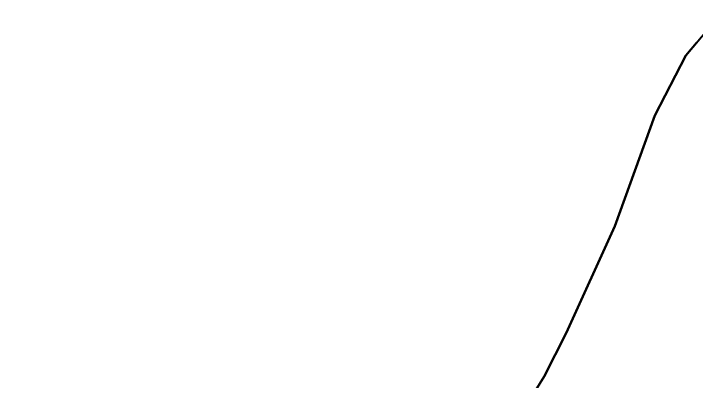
# Model space of a CAD drawing. Header units: inches. Extents: x 653559 to 669309, y 7245317 to 7256454.
# Drawn here: x 659619.4 to 659768.9, y 7250275.3 to 7250355.8 of the extents above; entities that cross this region are included whole.
import ezdxf
from ezdxf.enums import TextEntityAlignment as Align

# ---------------------------------------------------------------- set-up
doc = ezdxf.new("R2010")
doc.units = ezdxf.units.IN
doc.header["$MEASUREMENT"] = 0
for name, color, linetype in [('Cauce', 5, 'Continuous'), ('Perimetral', 190, 'Continuous'), ('TXT_HDR', 160, 'Continuous')]:
    doc.layers.add(name, color=color, linetype=linetype)
doc.styles.add('ROMANS', font='romans.shx', dxfattribs={"height": 150})

msp = doc.modelspace()

# ---------------------------------------------------------------- linework, layer by layer
at = {"layer": 'Cauce', "color": 160}
msp.add_polyline3d([(659694.76, 7250153.8, 0), (659702.2, 7250173.69, 0), (659704.28, 7250181.46, 0), (659707.32, 7250213.08, 0), (659710.73, 7250227.64, 0), (659715.66, 7250242.12, 0), (659719.01, 7250249.1, 0), (659735.8, 7250276.14, 0), (659740.62, 7250285.67, 0), (659751.28, 7250309.12, 0), (659760.07, 7250333.4, 0), (659766.88, 7250346.62, 0), (659771.8, 7250352.51, 0)], dxfattribs=at)
at = {"layer": 'Perimetral', "color": 200}
msp.add_polyline3d([(659769.2, 7250349.39, 0), (659766.88, 7250346.62, 0), (659760.07, 7250333.4, 0), (659751.28, 7250309.12, 0), (659740.62, 7250285.67, 0), (659735.8, 7250276.14, 0), (659719.01, 7250249.1, 0), (659715.66, 7250242.12, 0), (659710.73, 7250227.64, 0), (659707.32, 7250213.08, 0), (659704.28, 7250181.46, 0), (659702.2, 7250173.69, 0), (659694.76, 7250153.8, 0)], dxfattribs=at)

# ---------------------------------------------------------------- texts
at = {"layer": 'TXT_HDR', "transparency": 33554613, "style": 'ROMANS'}
msp.add_text('Ao. Carreta', height=100, rotation=53.6034, dxfattribs=at).set_placement((659429.37, 7250175.23), align=Align.MIDDLE)

doc.saveas('drawing.dxf')
